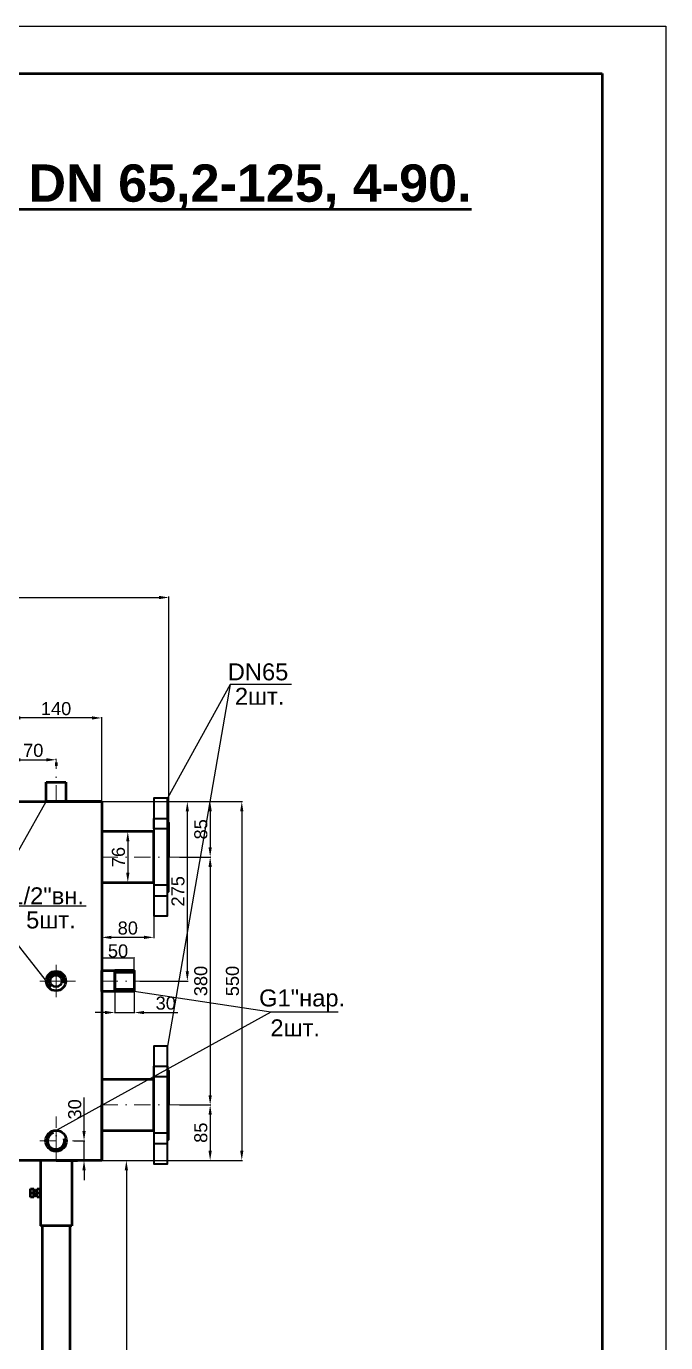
# Model space of a CAD drawing. Header units: millimetres. Extents: x -4619 to 2878, y -9624 to -3112.
# Drawn here: x -2815 to -1835, y -7693 to -5676 of the extents above; entities that cross this region are included whole.
import ezdxf

# ---------------------------------------------------------------- set-up
doc = ezdxf.new("R2010")
doc.units = ezdxf.units.MM
doc.header["$LTSCALE"] = 99.9
doc.linetypes.add('DASHDOT2', pattern=[0.5, 0.25, -0.125, 0, -0.125])
for name, color, linetype, lineweight in [('осевой', 10, 'DASHDOT2', 15), ('основной', 7, 'Continuous', 50), ('размерный', 160, 'Continuous', 25), ('Тело', 7, 'Continuous', 50), ('Фланец', 7, 'Continuous', 40)]:
    doc.layers.add(name, color=color, linetype=linetype, lineweight=lineweight)
doc.styles.get("Standard").update_dxf_attribs({"font": 'arial.ttf', "height": 20})
doc.dimstyles.new('ISO-25', dxfattribs={"dimtxt": 2.5, "dimasz": 2.5, "dimexe": 1.25, "dimexo": 0.625, "dimtad": 1, "dimtxsty": 'Standard', "dimcen": 2.5, "dimadec": 0, "dimazin": 0, "dimtfac": 1, "dimtmove": 0, "dimatfit": 3, "dimfxl": 1, "dimarcsym": 0})
doc.dimstyles.new('Копия ISO-25', dxfattribs={"dimtxt": 20, "dimasz": 15, "dimexe": 1.249, "dimexo": 0, "dimgap": 4, "dimtad": 1, "dimdec": 0, "dimtxsty": 'Standard', "dimcen": 0, "dimclrd": 256, "dimclre": 256, "dimclrt": 256, "dimadec": 0, "dimazin": 0, "dimtfac": 1, "dimtdec": 0, "dimtmove": 0, "dimatfit": 3, "dimfxl": 1, "dimlwd": -1, "dimlwe": -1, "dimarcsym": 0})

# ---------------------------------------------------------------- blocks, each defined once
blk = doc.blocks.new('Рамка')
for p, q in [((-172.64, 427.44), (37.36, 427.44)), ((37.36, 427.44), (37.36, 130.44))]:
    blk.add_line(p, q)
at = {"lineweight": 50}
for p, q in [((-155, 422), (30, 422)), ((30, 422), (30, 135))]:
    blk.add_line(p, q, dxfattribs=at)
blk = doc.blocks.new('*D31')
at = {"layer": 'Defpoints', "color": 0, "transparency": 16777216}
for p in [(-2699.8, -7103.8), (-2699.8, -7122.9), (-2649.8, -7122.9)]:
    blk.add_point(p, dxfattribs=at)
at = {"layer": 'размерный', "color": 0, "lineweight": -2, "transparency": 16777216}
for p, q in [((-2699.8, -7122.3), (-2699.8, -7102.5)), ((-2652.3, -7103.8), (-2697.3, -7103.8)), ((-2649.8, -7122.3), (-2649.8, -7102.5))]:
    blk.add_line(p, q, dxfattribs=at)
at = {"layer": 'размерный', "color": 0, "transparency": 16777216}
for points in [[(-2697.3, -7103.4), (-2697.3, -7104.2), (-2699.8, -7103.8)], [(-2652.3, -7103.4), (-2652.3, -7104.2), (-2649.8, -7103.8)]]:
    blk.add_solid(points, dxfattribs=at)
at = {"layer": 'размерный', "color": 0, "transparency": 16777216, "insert": (-2674.8, -7092.9), "char_height": 20, "attachment_point": 5}
blk.add_mtext('50', dxfattribs=at)
blk = doc.blocks.new('*D38')
at = {"layer": 'Defpoints', "color": 0, "transparency": 16777216}
for p in [(-2699.8, -6863.9), (-2580.5, -6948.9), (-2533.5, -6948.9)]:
    blk.add_point(p, dxfattribs=at)
at = {"layer": 'размерный', "transparency": 16777216}
for p, q in [((-2699.8, -6863.9), (-2532.3, -6863.9)), ((-2533.5, -6878.9), (-2533.5, -6933.9)), ((-2580.5, -6948.9), (-2532.3, -6948.9))]:
    blk.add_line(p, q, dxfattribs=at)
for points in [[(-2536, -6878.9), (-2531, -6878.9), (-2533.5, -6863.9)], [(-2536, -6933.9), (-2531, -6933.9), (-2533.5, -6948.9)]]:
    blk.add_solid(points, dxfattribs=at)
at = {"layer": 'размерный', "transparency": 16777216, "insert": (-2547.7, -6906.4), "char_height": 20, "attachment_point": 5, "rotation": 90}
blk.add_mtext('85', dxfattribs=at)
blk = doc.blocks.new('*D39')
at = {"layer": 'Defpoints', "color": 0, "transparency": 16777216}
for p in [(-2580.5, -6948.9), (-2580.5, -7328.9), (-2533.5, -7328.9)]:
    blk.add_point(p, dxfattribs=at)
at = {"layer": 'размерный', "transparency": 16777216}
for p, q in [((-2580.5, -6948.9), (-2532.3, -6948.9)), ((-2533.5, -6963.9), (-2533.5, -7313.9)), ((-2580.5, -7328.9), (-2532.3, -7328.9))]:
    blk.add_line(p, q, dxfattribs=at)
for points in [[(-2536, -6963.9), (-2531, -6963.9), (-2533.5, -6948.9)], [(-2536, -7313.9), (-2531, -7313.9), (-2533.5, -7328.9)]]:
    blk.add_solid(points, dxfattribs=at)
at = {"layer": 'размерный', "transparency": 16777216, "insert": (-2547.8, -7138.9), "char_height": 20, "attachment_point": 5, "rotation": 90}
blk.add_mtext('380', dxfattribs=at)
blk = doc.blocks.new('*D40')
at = {"layer": 'Defpoints', "color": 0, "transparency": 16777216}
for p in [(-2580.5, -7328.9), (-2699.8, -7413.9), (-2533.5, -7413.9)]:
    blk.add_point(p, dxfattribs=at)
at = {"layer": 'размерный', "transparency": 16777216}
for p, q in [((-2580.5, -7328.9), (-2532.3, -7328.9)), ((-2533.5, -7343.9), (-2533.5, -7398.9)), ((-2699.8, -7413.9), (-2532.3, -7413.9))]:
    blk.add_line(p, q, dxfattribs=at)
for points in [[(-2536, -7343.9), (-2531, -7343.9), (-2533.5, -7328.9)], [(-2536, -7398.9), (-2531, -7398.9), (-2533.5, -7413.9)]]:
    blk.add_solid(points, dxfattribs=at)
at = {"layer": 'размерный', "transparency": 16777216, "insert": (-2547.7, -7371.4), "char_height": 20, "attachment_point": 5, "rotation": 90}
blk.add_mtext('85', dxfattribs=at)
blk = doc.blocks.new('*D41')
at = {"layer": 'Defpoints', "color": 0, "transparency": 16777216}
for p in [(-2699.8, -6863.9), (-2641.4, -7138.9), (-2568.5, -7138.9)]:
    blk.add_point(p, dxfattribs=at)
at = {"layer": 'размерный', "transparency": 16777216}
for p, q in [((-2699.8, -6863.9), (-2567.3, -6863.9)), ((-2568.5, -6878.9), (-2568.5, -7123.9)), ((-2641.4, -7138.9), (-2567.3, -7138.9))]:
    blk.add_line(p, q, dxfattribs=at)
for points in [[(-2571, -6878.9), (-2566, -6878.9), (-2568.5, -6863.9)], [(-2571, -7123.9), (-2566, -7123.9), (-2568.5, -7138.9)]]:
    blk.add_solid(points, dxfattribs=at)
at = {"layer": 'размерный', "transparency": 16777216, "insert": (-2582.8, -7001.4), "char_height": 20, "attachment_point": 5, "rotation": 90}
blk.add_mtext('275', dxfattribs=at)
blk = doc.blocks.new('*D42')
at = {"layer": 'Defpoints', "color": 0, "transparency": 16777216}
for p in [(-2699.8, -6987.9), (-2619.8, -7038.9), (-2699.8, -7072)]:
    blk.add_point(p, dxfattribs=at)
at = {"layer": 'размерный', "transparency": 16777216}
for p, q in [((-2699.8, -6987.9), (-2699.8, -7073.2)), ((-2619.8, -7038.9), (-2619.8, -7073.2)), ((-2634.8, -7072), (-2684.8, -7072))]:
    blk.add_line(p, q, dxfattribs=at)
for points in [[(-2684.8, -7069.5), (-2684.8, -7074.5), (-2699.8, -7072)], [(-2634.8, -7069.5), (-2634.8, -7074.5), (-2619.8, -7072)]]:
    blk.add_solid(points, dxfattribs=at)
at = {"layer": 'размерный', "transparency": 16777216, "insert": (-2659.8, -7057.8), "char_height": 20, "attachment_point": 5}
blk.add_mtext('80', dxfattribs=at)
blk = doc.blocks.new('*D43')
at = {"layer": 'Defpoints', "color": 0, "transparency": 16777216}
for p in [(-2699.8, -6909.9), (-2699.8, -6987.9), (-2659.8, -6987.9)]:
    blk.add_point(p, dxfattribs=at)
at = {"layer": 'размерный', "transparency": 16777216}
for p, q in [((-2699.8, -6909.9), (-2658.6, -6909.9)), ((-2659.8, -6924.9), (-2659.8, -6972.9)), ((-2699.8, -6987.9), (-2658.6, -6987.9))]:
    blk.add_line(p, q, dxfattribs=at)
for points in [[(-2662.3, -6924.9), (-2657.3, -6924.9), (-2659.8, -6909.9)], [(-2662.3, -6972.9), (-2657.3, -6972.9), (-2659.8, -6987.9)]]:
    blk.add_solid(points, dxfattribs=at)
at = {"layer": 'размерный', "transparency": 16777216, "insert": (-2674.1, -6948.9), "char_height": 20, "attachment_point": 5, "rotation": 90}
blk.add_mtext('76', dxfattribs=at)
blk = doc.blocks.new('*D44')
at = {"layer": 'Defpoints', "color": 0, "transparency": 16777216}
for p in [(-2679.8, -7154.9), (-2649.8, -7154.9), (-2649.8, -7187.2)]:
    blk.add_point(p, dxfattribs=at)
at = {"layer": 'размерный', "transparency": 16777216}
for p, q in [((-2679.8, -7154.9), (-2679.8, -7188.4)), ((-2649.8, -7154.9), (-2649.8, -7188.4)), ((-2694.8, -7187.2), (-2709.8, -7187.2)), ((-2679.8, -7187.2), (-2649.8, -7187.2)), ((-2634.8, -7187.2), (-2583.3, -7187.2))]:
    blk.add_line(p, q, dxfattribs=at)
for points in [[(-2694.8, -7184.7), (-2694.8, -7189.7), (-2679.8, -7187.2)], [(-2634.8, -7184.7), (-2634.8, -7189.7), (-2649.8, -7187.2)]]:
    blk.add_solid(points, dxfattribs=at)
at = {"layer": 'размерный', "transparency": 16777216, "insert": (-2601.6, -7172.9), "char_height": 20, "attachment_point": 5}
blk.add_mtext('30', dxfattribs=at)
blk = doc.blocks.new('*D45')
at = {"layer": 'Defpoints', "color": 0, "transparency": 16777216}
for p in [(-2742.6, -7383.9), (-2726.9, -7383.9), (-2745.8, -7413.9)]:
    blk.add_point(p, dxfattribs=at)
at = {"layer": 'размерный', "transparency": 16777216}
for p, q in [((-2726.9, -7368.9), (-2726.9, -7317.3)), ((-2742.6, -7383.9), (-2725.6, -7383.9)), ((-2726.9, -7413.9), (-2726.9, -7383.9)), ((-2745.8, -7413.9), (-2725.6, -7413.9)), ((-2726.9, -7428.9), (-2726.9, -7443.9))]:
    blk.add_line(p, q, dxfattribs=at)
for points in [[(-2729.4, -7368.9), (-2724.4, -7368.9), (-2726.9, -7383.9)], [(-2729.4, -7428.9), (-2724.4, -7428.9), (-2726.9, -7413.9)]]:
    blk.add_solid(points, dxfattribs=at)
at = {"layer": 'размерный', "transparency": 16777216, "insert": (-2741.1, -7335.6), "char_height": 20, "attachment_point": 5, "rotation": 90}
blk.add_mtext('30', dxfattribs=at)
blk = doc.blocks.new('*D46')
at = {"layer": 'Defpoints', "color": 0, "transparency": 16777216}
for p in [(-2839.8, -6798.6), (-2769.8, -6799.8), (-2769.8, -6799.8)]:
    blk.add_point(p, dxfattribs=at)
at = {"layer": 'размерный', "transparency": 16777216}
for p, q in [((-2839.8, -6798.6), (-2839.8, -6801)), ((-2769.8, -6799.8), (-2769.8, -6798.5)), ((-2824.8, -6799.8), (-2784.8, -6799.8))]:
    blk.add_line(p, q, dxfattribs=at)
for points in [[(-2824.8, -6797.3), (-2824.8, -6802.3), (-2839.8, -6799.8)], [(-2784.8, -6797.3), (-2784.8, -6802.3), (-2769.8, -6799.8)]]:
    blk.add_solid(points, dxfattribs=at)
at = {"layer": 'размерный', "transparency": 16777216, "insert": (-2804.8, -6785.5), "char_height": 20, "attachment_point": 5}
blk.add_mtext('70', dxfattribs=at)
blk = doc.blocks.new('*D28')
at = {"layer": 'Defpoints', "color": 0, "transparency": 16777216}
for p in [(-2699.8, -7413.9), (-2719.8, -8313.9), (-2662, -8313.9)]:
    blk.add_point(p, dxfattribs=at)
at = {"layer": 'размерный', "transparency": 16777216}
for p, q in [((-2699.8, -7413.9), (-2660.8, -7413.9)), ((-2662, -7428.9), (-2662, -8298.9)), ((-2719.8, -8313.9), (-2660.8, -8313.9))]:
    blk.add_line(p, q, dxfattribs=at)
for points in [[(-2664.5, -7428.9), (-2659.5, -7428.9), (-2662, -7413.9)], [(-2664.5, -8298.9), (-2659.5, -8298.9), (-2662, -8313.9)]]:
    blk.add_solid(points, dxfattribs=at)
at = {"layer": 'размерный', "transparency": 16777216, "insert": (-2676.2, -7863.9), "char_height": 20, "attachment_point": 5, "rotation": 90}
blk.add_mtext('900', dxfattribs=at)
blk = doc.blocks.new('*D29')
at = {"layer": 'Defpoints', "color": 0, "transparency": 16777216}
for p in [(-2839.8, -6735.7), (-2839.8, -6863.9), (-2699.8, -6863.9)]:
    blk.add_point(p, dxfattribs=at)
at = {"layer": 'размерный', "transparency": 16777216}
for p, q in [((-2839.8, -6863.9), (-2839.8, -6734.4)), ((-2714.8, -6735.7), (-2824.8, -6735.7)), ((-2699.8, -6863.9), (-2699.8, -6734.4))]:
    blk.add_line(p, q, dxfattribs=at)
for points in [[(-2824.8, -6733.2), (-2824.8, -6738.2), (-2839.8, -6735.7)], [(-2714.8, -6733.2), (-2714.8, -6738.2), (-2699.8, -6735.7)]]:
    blk.add_solid(points, dxfattribs=at)
at = {"layer": 'размерный', "transparency": 16777216, "insert": (-2769.8, -6721.5), "char_height": 20, "attachment_point": 5}
blk.add_mtext('140', dxfattribs=at)
blk = doc.blocks.new('*D30')
at = {"layer": 'Defpoints', "color": 0, "transparency": 16777216}
for p in [(-2699.8, -6863.9), (-2699.8, -7413.9), (-2485, -7413.9)]:
    blk.add_point(p, dxfattribs=at)
at = {"layer": 'размерный', "transparency": 16777216}
for p, q in [((-2699.8, -6863.9), (-2483.7, -6863.9)), ((-2485, -6878.9), (-2485, -7398.9)), ((-2699.8, -7413.9), (-2483.7, -7413.9))]:
    blk.add_line(p, q, dxfattribs=at)
for points in [[(-2487.5, -6878.9), (-2482.5, -6878.9), (-2485, -6863.9)], [(-2487.5, -7398.9), (-2482.5, -7398.9), (-2485, -7413.9)]]:
    blk.add_solid(points, dxfattribs=at)
at = {"layer": 'размерный', "transparency": 16777216, "insert": (-2499.2, -7138.9), "char_height": 20, "attachment_point": 5, "rotation": 90}
blk.add_mtext('550', dxfattribs=at)
blk = doc.blocks.new('*D63')
at = {"layer": 'Defpoints', "color": 0, "transparency": 16777216}
for p in [(-2596.8, -6551.1), (-2596.8, -6948.9), (-3759.8, -6963.9)]:
    blk.add_point(p, dxfattribs=at)
at = {"layer": 'размерный', "transparency": 16777216}
for p, q in [((-3759.8, -6963.9), (-3759.8, -6549.8)), ((-3744.8, -6551.1), (-2611.8, -6551.1)), ((-2596.8, -6948.9), (-2596.8, -6549.8))]:
    blk.add_line(p, q, dxfattribs=at)
for points in [[(-3744.8, -6548.6), (-3744.8, -6553.6), (-3759.8, -6551.1)], [(-2611.8, -6548.6), (-2611.8, -6553.6), (-2596.8, -6551.1)]]:
    blk.add_solid(points, dxfattribs=at)
at = {"layer": 'размерный', "transparency": 16777216, "insert": (-3178.3, -6536.9), "char_height": 20, "attachment_point": 5}
blk.add_mtext('1163', dxfattribs=at)

msp = doc.modelspace()

# ---------------------------------------------------------------- linework, layer by layer
at = {"layer": 'осевой'}
for p, q in [((-2769.847, -6863.887), (-2769.847, -6799.76)), ((-2769.847, -6863.887), (-2769.847, -6801.436)), ((-2699.847, -6948.887), (-2580.494, -6948.887)), ((-2769.847, -7138.887), (-2769.847, -7108.887)), ((-2769.847, -7157.395), (-2769.847, -7116.519)), ((-2769.847, -7138.887), (-2799.847, -7138.887)), ((-2749.739, -7138.887), (-2787.043, -7138.887)), ((-2739.847, -7138.887), (-2769.847, -7138.887)), ((-2769.847, -7138.887), (-2769.847, -7168.887)), ((-2769.847, -7138.887), (-2749.739, -7138.887)), ((-2769.847, -7138.887), (-2769.847, -7157.395)), ((-2699.847, -7138.887), (-2641.444, -7138.887)), ((-2699.847, -7328.887), (-2580.494, -7328.887)), ((-2769.847, -7413.887), (-2769.847, -7346.298)), ((-2769.847, -7383.887), (-2794.552, -7383.887)), ((-2794.552, -7383.887), (-2742.64, -7383.887)), ((-2769.847, -7392.387), (-2769.847, -7367.387)), ((-2808.847, -7463.887), (-2793.847, -7463.887))]:
    msp.add_line(p, q, dxfattribs=at)
at = {"layer": 'основной'}
for p, q in [((-2769.847, -6803.887), (-2769.847, -6808.887)), ((-2784.847, -6863.887), (-2784.847, -6833.887)), ((-2784.847, -6833.887), (-2754.847, -6833.887)), ((-2754.847, -6833.887), (-2754.847, -6863.887)), ((-2839.847, -6863.887), (-2699.847, -6863.887)), ((-2769.847, -6863.887), (-2784.847, -6863.887)), ((-2769.847, -6863.887), (-2784.847, -6863.887)), ((-2699.847, -6863.887), (-2769.847, -6863.887)), ((-2699.847, -6863.887), (-2699.847, -7413.887)), ((-2699.847, -6863.887), (-2699.847, -6948.887)), ((-2699.847, -6863.887), (-2699.847, -7138.887)), ((-2699.847, -7122.887), (-2649.847, -7122.887)), ((-2649.847, -7122.887), (-2679.847, -7122.887)), ((-2679.847, -7122.887), (-2679.847, -7154.887)), ((-2649.847, -7125.887), (-2679.847, -7125.887)), ((-2649.847, -7122.887), (-2649.847, -7154.887)), ((-2649.847, -7122.887), (-2649.847, -7125.887)), ((-2649.847, -7154.887), (-2699.847, -7154.887)), ((-2649.847, -7151.887), (-2679.847, -7151.887)), ((-2649.847, -7154.887), (-2649.847, -7151.887)), ((-2699.847, -7413.887), (-2699.847, -7328.887)), ((-2699.847, -7413.887), (-2699.847, -7383.887)), ((-2699.847, -7413.887), (-2839.847, -7413.887)), ((-2790.847, -7413.887), (-2793.847, -7413.887)), ((-2793.847, -7413.887), (-2793.847, -7513.887)), ((-2769.847, -7413.887), (-2739.847, -7413.887)), ((-2748.847, -7413.887), (-2745.847, -7413.887)), ((-2745.847, -7413.887), (-2745.847, -7513.887)), ((-2739.847, -7413.887), (-2736.847, -7413.887)), ((-2808.847, -7470.387), (-2808.847, -7457.387)), ((-2808.847, -7457.387), (-2803.847, -7457.387)), ((-2803.847, -7463.887), (-2808.847, -7463.887)), ((-2803.847, -7457.387), (-2803.847, -7465.569)), ((-2803.847, -7467.887), (-2803.847, -7459.887)), ((-2803.847, -7459.887), (-2799.847, -7459.887)), ((-2798.847, -7460.887), (-2803.847, -7460.887)), ((-2803.847, -7463.887), (-2803.847, -7470.387)), ((-2799.847, -7459.887), (-2798.847, -7459.887)), ((-2798.847, -7470.387), (-2798.847, -7457.387)), ((-2798.847, -7457.387), (-2793.847, -7457.387)), ((-2793.847, -7463.887), (-2798.847, -7463.887)), ((-2793.847, -7457.387), (-2793.847, -7465.569)), ((-2793.847, -7467.887), (-2793.847, -7459.887)), ((-2793.847, -7463.887), (-2793.847, -7470.387)), ((-2803.847, -7470.387), (-2808.847, -7470.387)), ((-2798.847, -7466.887), (-2803.847, -7466.887)), ((-2798.847, -7467.887), (-2803.847, -7467.887)), ((-2793.847, -7470.387), (-2798.847, -7470.387)), ((-2745.847, -7513.887), (-2793.847, -7513.887)), ((-2790.847, -8008.887), (-2790.847, -7513.887)), ((-2748.847, -7513.887), (-2748.847, -8008.887))]:
    msp.add_line(p, q, dxfattribs=at)
for centre, radius in [((-2769.847, -7138.887), 15), ((-2769.847, -7138.887), 9), ((-2769.847, -7383.887), 16)]:
    msp.add_circle(centre, radius, dxfattribs=at)
for centre, radius, start, end in [((-2769.847, -7138.887), 12, 344.817302, 229.409873), ((-2769.847, -7383.887), 13, 108.218233, 17.104679)]:
    msp.add_arc(centre, radius, start, end, dxfattribs=at)
at = {"layer": 'размерный'}
for p, q in [((-2502.962, -6684.289), (-2598.847, -6858.887)), ((-2502.962, -6684.289), (-2598.847, -7238.887)), ((-2408.622, -6684.289), (-2502.962, -6684.289)), ((-2875.639, -7024.423), (-2784.847, -6863.887)), ((-2723.792, -7024.423), (-2875.639, -7024.423)), ((-2875.639, -7024.423), (-2784.847, -7138.887)), ((-2440.397, -7186.383), (-2649.847, -7154.887)), ((-2440.397, -7186.383), (-2769.847, -7367.887)), ((-2337.372, -7186.383), (-2440.397, -7186.383)), ((-2739.847, -7413.887), (-2736.847, -7413.887))]:
    msp.add_line(p, q, dxfattribs=at)
at = {"layer": 'Тело'}
for points in [[(-2619.847, -6909.887), (-2699.847, -6909.887), (-2699.847, -6987.887), (-2619.847, -6987.887)], [(-2619.847, -7289.887), (-2699.847, -7289.887), (-2699.847, -7367.887), (-2619.847, -7367.887)]]:
    msp.add_lwpolyline(points, close=True, dxfattribs=at)
at = {"layer": 'Тело', "color": 7}
msp.add_lwpolyline([(-2649.847, -7154.887), (-2699.847, -7154.887), (-2699.847, -7122.887), (-2649.847, -7122.887)], close=True, dxfattribs=at)
msp.add_lwpolyline([(-2679.847, -7154.887), (-2679.847, -7122.887)], dxfattribs=at)
at = {"layer": 'Фланец'}
for points in [[(-2598.847, -6858.887), (-2619.847, -6858.887), (-2619.847, -7038.887), (-2598.847, -7038.887)], [(-2598.847, -7238.887), (-2619.847, -7238.887), (-2619.847, -7418.887), (-2598.847, -7418.887)]]:
    msp.add_lwpolyline(points, close=True, dxfattribs=at)
at = {"layer": 'Фланец', "color": 7}
for points in [[(-2598.847, -6905.622), (-2619.847, -6905.622), (-2619.847, -6889.622), (-2598.847, -6889.622)], [(-2598.847, -6992.152), (-2619.847, -6992.152), (-2619.847, -7008.152), (-2598.847, -7008.152)], [(-2598.847, -7285.622), (-2619.847, -7285.622), (-2619.847, -7269.622), (-2598.847, -7269.622)], [(-2598.847, -7372.152), (-2619.847, -7372.152), (-2619.847, -7388.152), (-2598.847, -7388.152)]]:
    msp.add_lwpolyline(points, close=True, dxfattribs=at)
at = {"layer": 'Фланец'}
for points in [[(-2598.847, -6893.887), (-2596.847, -6895.887), (-2596.847, -6948.887)], [(-2598.847, -7003.887), (-2596.847, -7001.887), (-2596.847, -6948.887)], [(-2598.847, -7273.887), (-2596.847, -7275.887), (-2596.847, -7328.887)], [(-2598.847, -7383.887), (-2596.847, -7381.887), (-2596.847, -7328.887)]]:
    msp.add_lwpolyline(points, dxfattribs=at)

# ---------------------------------------------------------------- block references
at = {"lineweight": 50, "xscale": 13.25803239545189, "yscale": 13.25803239545189, "zscale": 13.25803239545189}
msp.add_blockref('Рамка', (-2330.174, -11342.69), dxfattribs=at)

# ---------------------------------------------------------------- texts
at = {"layer": 'основной', "insert": (-4244.709, -5887.34), "char_height": 57.2, "width": 2251.65213, "attachment_point": 1}
msp.add_mtext('{\\fArial|b1|i0|c204|p34;\\LКоллектор "СУПЕР-СТАНДАРТ 250" DN 65,2-125, 4-90.\\Pзаказной                                    }', dxfattribs=at)
at = {"layer": 'размерный', "char_height": 26, "attachment_point": 3}
for s, insert, width in [('DN65', (-2413.635, -6652.023), 125.69273), ('2шт.', (-2419.508, -6689.512), 101.97712), ('G1/2"вн.', (-2727.033, -6995.347), 173.12394), ('5шт.', (-2739.693, -7032.328), 101.97712), ('G1"нар.', (-2326.496, -7151.86), 173.12394), ('2шт.', (-2365.047, -7197.685), 101.97712)]:
    msp.add_mtext(s, dxfattribs=dict(at, insert=insert, width=width))

# ---------------------------------------------------------------- dimensions: what is measured, and where the dimension line sits
at = {"layer": 'размерный'}
dim = msp.add_linear_dim(base=(-2596.847, -6551.076), p1=(-3759.847, -6963.887), p2=(-2596.847, -6948.887), dimstyle='Копия ISO-25', dxfattribs=at)
dim.commit()
dim.dimension.update_dxf_attribs({"geometry": '*D63', "text_midpoint": (-3178.347, -6536.858)})
for base, p1, p2, angle, dimstyle, picture, middle in [((-2839.847, -6735.694), (-2699.847, -6863.887), (-2839.847, -6863.887), 180, 'Копия ISO-25', '*D29', (-2769.847, -6721.483)), ((-2769.847, -6799.76), (-2839.847, -6798.622), (-2769.847, -6799.76), 180, 'Копия ISO-25', '*D46', (-2804.847, -6785.548)), ((-2533.533, -6948.887), (-2699.847, -6863.887), (-2580.494, -6948.887), 90, 'Копия ISO-25', '*D38', (-2547.744, -6906.387)), ((-2568.541, -7138.887), (-2699.847, -6863.887), (-2641.444, -7138.887), 90, 'Копия ISO-25', '*D41', (-2582.752, -7001.387)), ((-2484.99, -7413.887), (-2699.847, -6863.887), (-2699.847, -7413.887), 90, 'Копия ISO-25', '*D30', (-2499.201, -7138.887)), ((-2699.847, -7071.968), (-2619.847, -7038.887), (-2699.847, -6987.887), 180, 'Копия ISO-25', '*D42', (-2659.847, -7057.757)), ((-2699.847, -7103.778), (-2649.847, -7122.887), (-2699.847, -7122.887), 180, 'ISO-25', '*D31', (-2674.847, -7092.941)), ((-2649.847, -7187.157), (-2679.847, -7154.887), (-2649.847, -7154.887), 180, 'Копия ISO-25', '*D44', (-2601.563, -7172.938)), ((-2726.884, -7383.887), (-2745.847, -7413.887), (-2742.64, -7383.887), 90, 'Копия ISO-25', '*D45', (-2741.102, -7335.603)), ((-2662.017, -8313.887), (-2699.847, -7413.887), (-2719.847, -8313.887), 90, 'Копия ISO-25', '*D28', (-2676.228, -7863.887))]:
    dim = msp.add_linear_dim(base=base, p1=p1, p2=p2, angle=angle, dimstyle=dimstyle, dxfattribs=at)
    dim.commit()
    dim.dimension.update_dxf_attribs({"geometry": picture, "text_midpoint": middle})
dim = msp.add_linear_dim(base=(-2659.847, -6987.887), p1=(-2699.847, -6909.887), p2=(-2699.847, -6987.887), angle=90, text='76', dimstyle='Копия ISO-25', dxfattribs=at)
dim.commit()
dim.dimension.update_dxf_attribs({"geometry": '*D43', "text_midpoint": (-2674.058, -6948.887)})
for base, p1, p2, picture, middle in [((-2533.533, -7328.887), (-2580.494, -6948.887), (-2580.494, -7328.887), '*D39', (-2547.751, -7138.887)), ((-2533.533, -7413.887), (-2580.494, -7328.887), (-2699.847, -7413.887), '*D40', (-2547.744, -7371.387))]:
    dim = msp.add_linear_dim(base=base, p1=p1, p2=p2, angle=90, dimstyle='Копия ISO-25', override={"dimtmove": 1}, dxfattribs=at)
    dim.commit()
    dim.dimension.update_dxf_attribs({"geometry": picture, "text_midpoint": middle})

doc.saveas('drawing.dxf')
